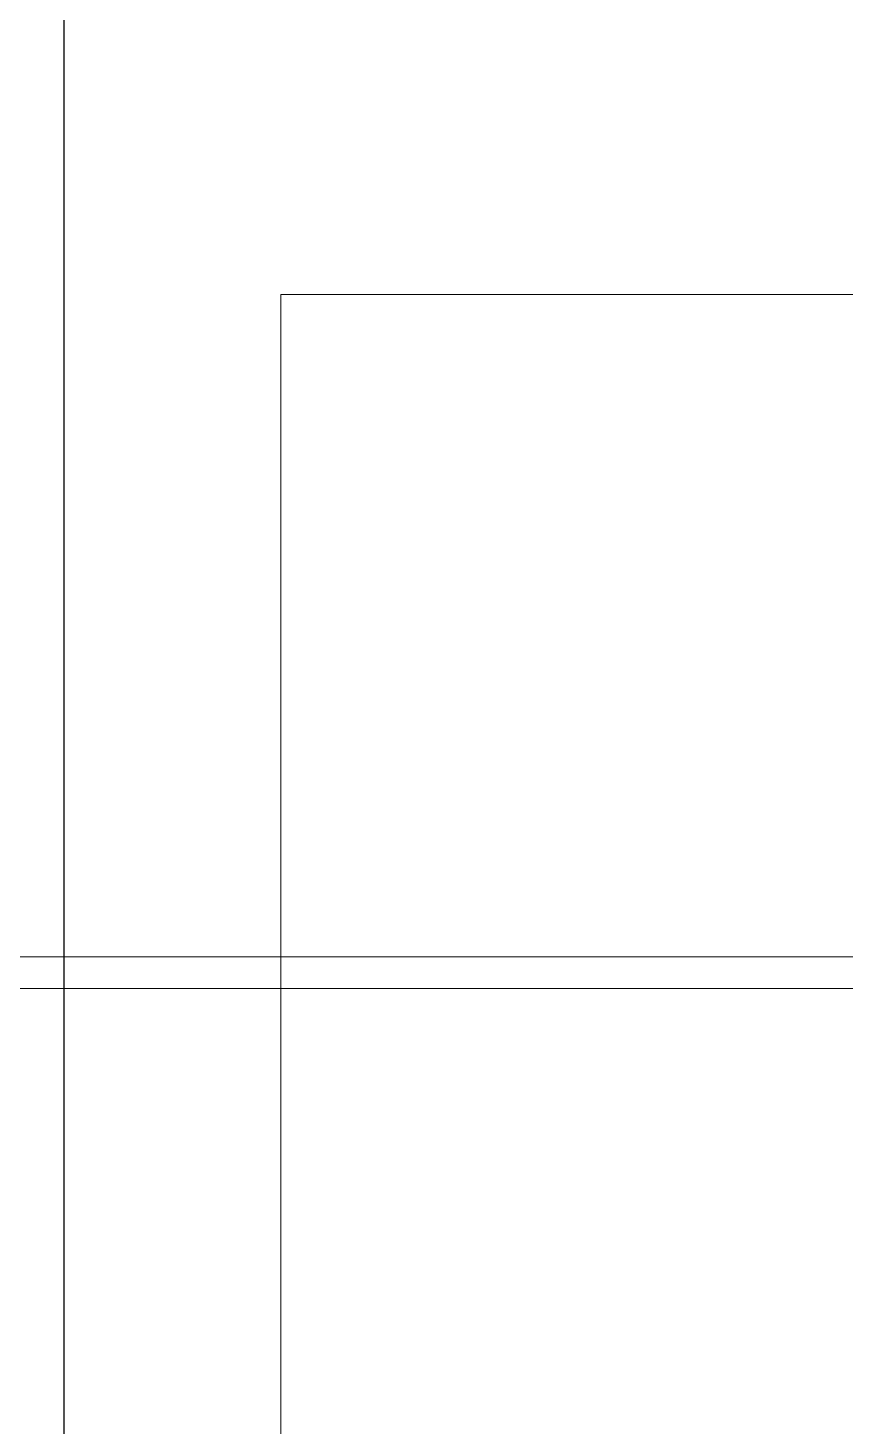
# Model space of a CAD drawing. Header units: metres. Extents: x -18745 to 220762, y -1579758 to -1356048.
# Drawn here: x 115390 to 119282, y -1447773 to -1441113 of the extents above; entities that cross this region are included whole.
import ezdxf

# ---------------------------------------------------------------- set-up
doc = ezdxf.new("R2010")
doc.units = ezdxf.units.M
doc.layers.get('0').update_dxf_attribs({"lineweight": 0})
doc.layers.add('A-100 - Copy$0$axes', color=8, linetype='Continuous')
doc.layers.add('A-100 - Copy$0$Proj', color=8, linetype='Continuous', lineweight=0)

# ---------------------------------------------------------------- blocks, each defined once
blk = doc.blocks.new('A-100 - Copy')
at = {"layer": 'A-100 - Copy$0$axes'}
blk.add_line((115563.3, -1477297.4, 0), (115563.3, -1366771.9, 0), dxfattribs=at)
blk.add_line((115563.3, -1477297.4, 0), (115563.3, -1366771.9, 0), dxfattribs=at)
at = {"layer": 'A-100 - Copy$0$Proj'}
for p, q in [((122212.4, -1445537.7, 2.4), (115130.3, -1445537.7, 2.4)), ((122140.3, -1445687.7, 2.4), (115130.3, -1445687.7, 2.4))]:
    blk.add_line(p, q, dxfattribs=at)
at = {"layer": 'A-100 - Copy$0$Proj', "elevation": 0}
blk.add_lwpolyline([(157571.2, -1442382.7), (157571.2, -1453692.7), (116594.6, -1453692.7), (116594.6, -1442382.7)], close=True, dxfattribs=at)

msp = doc.modelspace()

# ---------------------------------------------------------------- block references
msp.add_blockref('A-100 - Copy', (0, 0))

doc.saveas('drawing.dxf')
